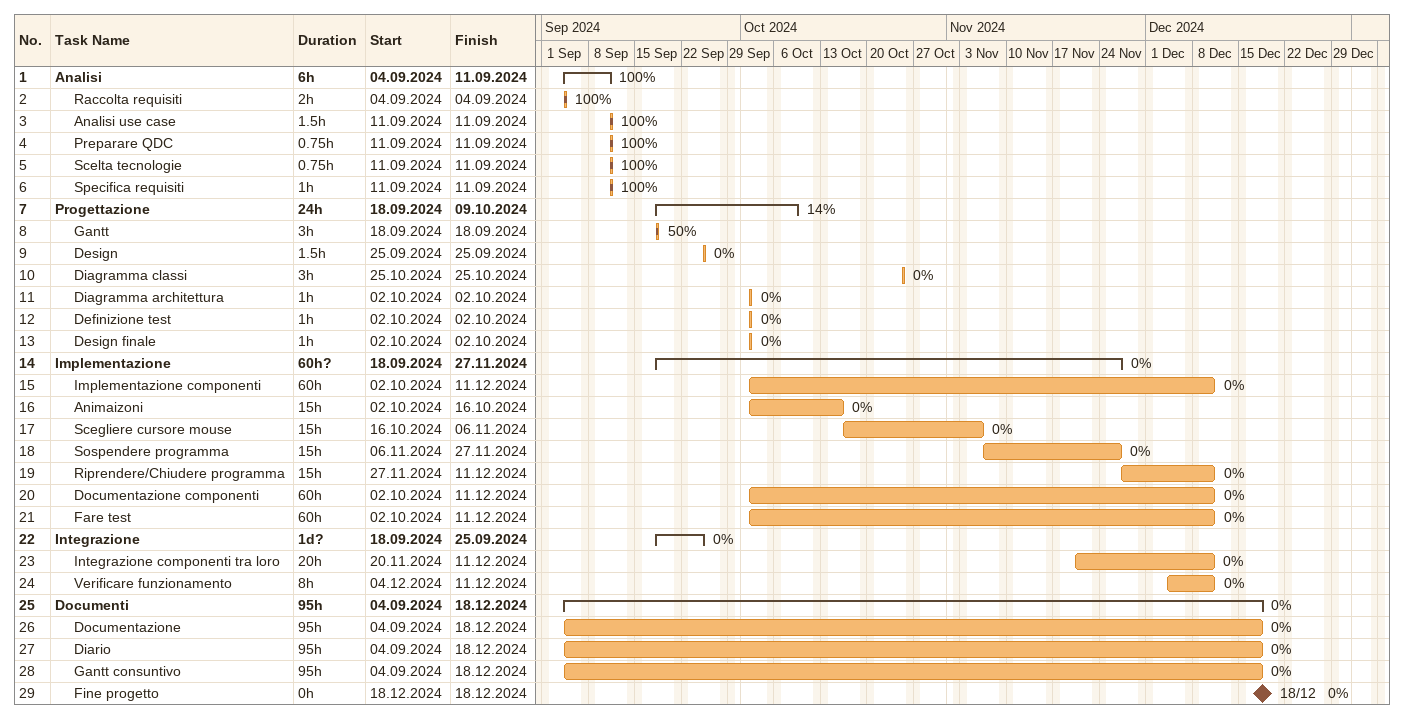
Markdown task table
| ID | Level | Task | Duration | Start | Finish | % complete |
|---|---|---|---|---|---|---|
| 1 | 1 | **Analisi** | 6h | 2024-09-04 | 2024-09-11 | 100 |
| 2 | 2 | Raccolta requisiti | 2h | 2024-09-04 | 2024-09-04 | 100 |
| 3 | 2 | Analisi use case | 1.5h | 2024-09-11 | 2024-09-11 | 100 |
| 4 | 2 | Preparare QDC | 0.75h | 2024-09-11 | 2024-09-11 | 100 |
| 5 | 2 | Scelta tecnologie | 0.75h | 2024-09-11 | 2024-09-11 | 100 |
| 6 | 2 | Specifica requisiti | 1h | 2024-09-11 | 2024-09-11 | 100 |
| 7 | 1 | **Progettazione** | 24h | 2024-09-18 | 2024-10-09 | 14 |
| 8 | 2 | Gantt | 3h | 2024-09-18 | 2024-09-18 | 50 |
| 9 | 2 | Design | 1.5h | 2024-09-25 | 2024-09-25 | 0 |
| 10 | 2 | Diagramma classi | 3h | 2024-10-25 | 2024-10-25 | 0 |
| 11 | 2 | Diagramma architettura | 1h | 2024-10-02 | 2024-10-02 | 0 |
| 12 | 2 | Definizione test | 1h | 2024-10-02 | 2024-10-02 | 0 |
| 13 | 2 | Design finale | 1h | 2024-10-02 | 2024-10-02 | 0 |
| 14 | 1 | **Implementazione** | 60h? | 2024-09-18 | 2024-11-27 | 0 |
| 15 | 2 | Implementazione componenti | 60h | 2024-10-02 | 2024-12-11 | 0 |
| 16 | 2 | Animaizoni | 15h | 2024-10-02 | 2024-10-16 | 0 |
| 17 | 2 | Scegliere cursore mouse | 15h | 2024-10-16 | 2024-11-06 | 0 |
| 18 | 2 | Sospendere programma | 15h | 2024-11-06 | 2024-11-27 | 0 |
| 19 | 2 | Riprendere/Chiudere programma | 15h | 2024-11-27 | 2024-12-11 | 0 |
| 20 | 2 | Documentazione componenti | 60h | 2024-10-02 | 2024-12-11 | 0 |
| 21 | 2 | Fare test | 60h | 2024-10-02 | 2024-12-11 | 0 |
| 22 | 1 | **Integrazione** | 1d? | 2024-09-18 | 2024-09-25 | 0 |
| 23 | 2 | Integrazione componenti tra loro | 20h | 2024-11-20 | 2024-12-11 | 0 |
| 24 | 2 | Verificare funzionamento | 8h | 2024-12-04 | 2024-12-11 | 0 |
| 25 | 1 | **Documenti** | 95h | 2024-09-04 | 2024-12-18 | 0 |
| 26 | 2 | Documentazione | 95h | 2024-09-04 | 2024-12-18 | 0 |
| 27 | 2 | Diario | 95h | 2024-09-04 | 2024-12-18 | 0 |
| 28 | 2 | Gantt consuntivo | 95h | 2024-09-04 | 2024-12-18 | 0 |
| 29 | 2 | Fine progetto | 0h | 2024-12-18 | 2024-12-18 | 0 |
